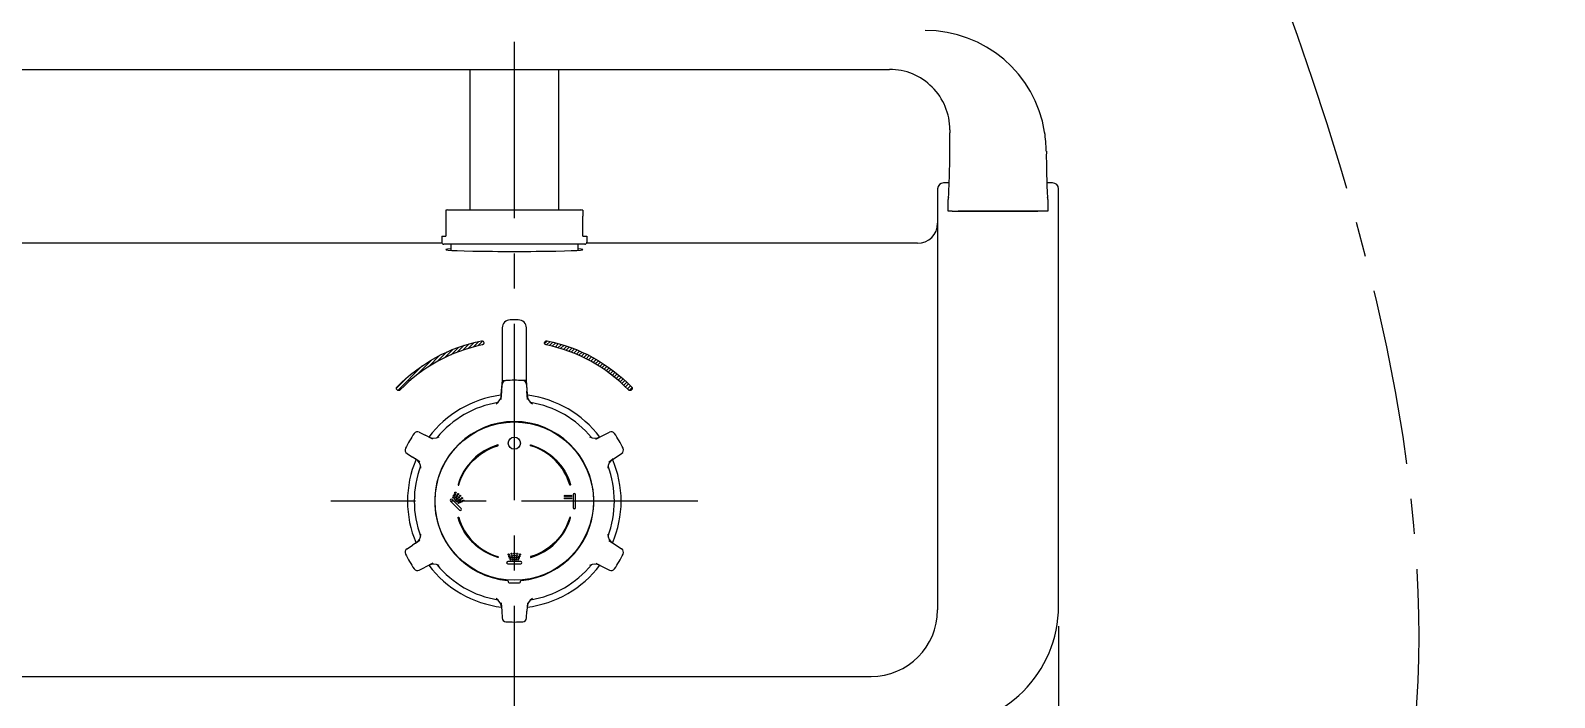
# Model space of a CAD drawing. Header units: millimetres. Extents: x 5066 to 5486, y -1867 to -1273.
# Drawn here: x 5197.6 to 5273.2, y -1736.1 to -1703 of the extents above; entities that cross this region are included whole.
import ezdxf

# ---------------------------------------------------------------- set-up
doc = ezdxf.new("R2010")
doc.units = ezdxf.units.MM
doc.header["$LTSCALE"] = 7
doc.header["$MEASUREMENT"] = 0
doc.linetypes.add('CENTER', pattern=[2, 1.25, -0.25, 0.25, -0.25])
for name, color, linetype in [('CL', 1, 'CENTER'), ('D', 2, 'CONTINUOUS'), ('DWG', 7, 'CONTINUOUS')]:
    doc.layers.add(name, color=color, linetype=linetype)
pattern_1 = [(45, (3850.2362, -819.10247), (-0.088388348, 0.088388348), [])]

msp = doc.modelspace()

# ---------------------------------------------------------------- hatches: boundary and pattern name
at = {"layer": 'D'}
h = msp.add_hatch(dxfattribs=at)
h.set_pattern_fill('ANSI31', color=256)
h.set_pattern_definition(pattern_1)
edge = h.paths.add_edge_path()
edge.add_spline(control_points=[(5215.951, -1720.819), (5217.065, -1719.677), (5218.476, -1718.906), (5220.031, -1718.589)], knot_values=[5, 5, 5, 5, 6, 6, 6, 6], degree=3, periodic=0)
edge.add_spline(control_points=[(5220.031, -1718.589), (5220.088, -1718.578), (5220.125, -1718.522), (5220.113, -1718.465)], knot_values=[4, 4, 4, 4, 5, 5, 5, 5], degree=3, periodic=0)
edge.add_spline(control_points=[(5220.113, -1718.465), (5220.102, -1718.407), (5220.046, -1718.37), (5219.989, -1718.382)], knot_values=[3, 3, 3, 3, 4, 4, 4, 4], degree=3, periodic=0)
edge.add_spline(control_points=[(5219.989, -1718.382), (5218.392, -1718.707), (5216.944, -1719.499), (5215.8, -1720.671)], knot_values=[2, 2, 2, 2, 3, 3, 3, 3], degree=3, periodic=0)
edge.add_spline(control_points=[(5215.8, -1720.671), (5215.759, -1720.713), (5215.76, -1720.78), (5215.802, -1720.821)], knot_values=[1, 1, 1, 1, 2, 2, 2, 2], degree=3, periodic=0)
edge.add_spline(control_points=[(5215.802, -1720.821), (5215.822, -1720.841), (5215.849, -1720.851), (5215.876, -1720.851)], knot_values=[0, 0, 0, 0, 1, 1, 1, 1], degree=3, periodic=0)
edge.add_spline(control_points=[(5215.876, -1720.851), (5215.903, -1720.851), (5215.931, -1720.84), (5215.951, -1720.819)], knot_values=[6, 6, 6, 6, 7, 7, 7, 7], degree=3, periodic=0)
h = msp.add_hatch(dxfattribs=at)
h.set_pattern_fill('ANSI31', color=256)
h.set_pattern_definition(pattern_1)
edge = h.paths.add_edge_path()
edge.add_spline(control_points=[(5227.438, -1720.671), (5226.294, -1719.499), (5224.845, -1718.707), (5223.249, -1718.382)], knot_values=[4, 4, 4, 4, 5, 5, 5, 5], degree=3, periodic=0)
edge.add_spline(control_points=[(5223.249, -1718.382), (5223.192, -1718.37), (5223.136, -1718.407), (5223.124, -1718.465)], knot_values=[3, 3, 3, 3, 4, 4, 4, 4], degree=3, periodic=0)
edge.add_spline(control_points=[(5223.124, -1718.465), (5223.113, -1718.522), (5223.15, -1718.578), (5223.207, -1718.589)], knot_values=[2, 2, 2, 2, 3, 3, 3, 3], degree=3, periodic=0)
edge.add_spline(control_points=[(5223.207, -1718.589), (5224.761, -1718.906), (5226.172, -1719.677), (5227.286, -1720.819)], knot_values=[1, 1, 1, 1, 2, 2, 2, 2], degree=3, periodic=0)
edge.add_spline(control_points=[(5227.286, -1720.819), (5227.307, -1720.84), (5227.335, -1720.851), (5227.362, -1720.851)], knot_values=[0, 0, 0, 0, 1, 1, 1, 1], degree=3, periodic=0)
edge.add_spline(control_points=[(5227.362, -1720.851), (5227.389, -1720.851), (5227.415, -1720.841), (5227.436, -1720.821)], knot_values=[6, 6, 6, 6, 7, 7, 7, 7], degree=3, periodic=0)
edge.add_spline(control_points=[(5227.436, -1720.821), (5227.478, -1720.78), (5227.479, -1720.713), (5227.438, -1720.671)], knot_values=[5, 5, 5, 5, 6, 6, 6, 6], degree=3, periodic=0)

# ---------------------------------------------------------------- linework, layer by layer
at = {"layer": 'CL', "linetype": 'CENTER'}
for p, q in [((5221.619, -1507.542), (5221.619, -1755.515)), ((5230.718, -1726.342), (5212.52, -1726.342))]:
    msp.add_line(p, q, dxfattribs=at)
at = {"layer": 'CL', "color": 1, "linetype": 'CENTER'}
msp.add_spline([(5221.619, -1755.515), (5224.422, -1775.942), (5253.464, -1764.616), (5258.08, -1696.791), (5231.299, -1623.625), (5231.025, -1621.271)], degree=3, dxfattribs=at)
at = {"layer": 'D'}
msp.add_line((5248.619, -1732.544), (5248.619, -1785.075), dxfattribs=at)
for points in [[(5215.8, -1720.671), (5216.944, -1719.499), (5218.392, -1718.707), (5219.989, -1718.382)], [(5220.031, -1718.589), (5218.476, -1718.906), (5217.065, -1719.677), (5215.951, -1720.819)], [(5219.989, -1718.382), (5220.046, -1718.37), (5220.102, -1718.407), (5220.113, -1718.465)], [(5220.113, -1718.465), (5220.125, -1718.522), (5220.088, -1718.578), (5220.031, -1718.589)], [(5223.207, -1718.589), (5223.15, -1718.578), (5223.113, -1718.522), (5223.124, -1718.465)], [(5223.124, -1718.465), (5223.136, -1718.407), (5223.192, -1718.37), (5223.249, -1718.382)], [(5227.286, -1720.819), (5226.172, -1719.677), (5224.761, -1718.906), (5223.207, -1718.589)], [(5223.249, -1718.382), (5224.845, -1718.707), (5226.294, -1719.499), (5227.438, -1720.671)], [(5215.802, -1720.821), (5215.76, -1720.78), (5215.759, -1720.713), (5215.8, -1720.671)], [(5215.876, -1720.851), (5215.849, -1720.851), (5215.822, -1720.841), (5215.802, -1720.821)], [(5215.951, -1720.819), (5215.931, -1720.84), (5215.903, -1720.851), (5215.876, -1720.851)], [(5227.362, -1720.851), (5227.335, -1720.851), (5227.307, -1720.84), (5227.286, -1720.819)], [(5227.436, -1720.821), (5227.415, -1720.841), (5227.389, -1720.851), (5227.362, -1720.851)], [(5227.438, -1720.671), (5227.479, -1720.713), (5227.478, -1720.78), (5227.436, -1720.821)]]:
    msp.add_open_spline(points, degree=3, dxfattribs=at)
at = {"layer": 'DWG'}
for p, q in [((5149.007, -1704.908), (5240.23, -1704.908)), ((5219.419, -1704.908), (5219.419, -1711.887)), ((5223.819, -1704.908), (5223.819, -1711.887)), ((5243.229, -1707.907), (5243.229, -1708.066)), ((5242.619, -1710.842), (5242.619, -1731.742)), ((5243.2, -1710.542), (5242.919, -1710.542)), ((5248.319, -1710.542), (5248.038, -1710.542)), ((5248.619, -1731.544), (5248.619, -1710.842)), ((5218.219, -1711.904), (5218.219, -1712.187)), ((5218.319, -1711.887), (5224.919, -1711.887)), ((5225.019, -1711.904), (5225.019, -1712.187)), ((5243.143, -1711.942), (5243.143, -1711.366)), ((5243.143, -1711.942), (5243.143, -1711.366)), ((5243.344, -1711.942), (5243.143, -1711.942)), ((5243.344, -1711.942), (5243.644, -1711.942)), ((5247.593, -1711.942), (5243.644, -1711.942)), ((5243.644, -1711.942), (5247.593, -1711.942)), ((5247.893, -1711.942), (5247.593, -1711.942)), ((5248.095, -1711.942), (5247.893, -1711.942)), ((5248.095, -1711.366), (5248.095, -1711.942)), ((5218.219, -1712.187), (5218.219, -1713.187)), ((5225.019, -1713.187), (5225.019, -1712.187)), ((5218.019, -1713.187), (5218.219, -1713.187)), ((5218.019, -1713.187), (5218.019, -1713.487)), ((5225.019, -1713.187), (5225.219, -1713.187)), ((5225.219, -1713.187), (5225.219, -1713.487)), ((5218.035, -1713.542), (5147.619, -1713.542)), ((5225.119, -1713.587), (5218.119, -1713.587)), ((5218.469, -1713.587), (5218.469, -1713.89)), ((5224.769, -1713.587), (5224.769, -1713.89)), ((5241.619, -1713.542), (5225.202, -1713.542)), ((5221.02, -1717.743), (5221.02, -1720.342)), ((5221.818, -1717.343), (5221.419, -1717.343)), ((5222.218, -1720.342), (5222.218, -1717.743)), ((5221.02, -1720.342), (5220.957, -1721.052)), ((5220.97, -1721.3), (5220.993, -1720.875)), ((5220.993, -1720.875), (5221.01, -1720.546)), ((5221.02, -1720.342), (5221.076, -1720.345)), ((5221.02, -1720.342), (5221.02, -1720.342)), ((5221.076, -1720.345), (5221.176, -1720.349)), ((5222.161, -1720.345), (5222.061, -1720.349)), ((5222.218, -1720.342), (5222.161, -1720.345)), ((5222.28, -1721.052), (5222.218, -1720.342)), ((5222.218, -1720.342), (5222.218, -1720.342)), ((5222.228, -1720.546), (5222.245, -1720.875)), ((5222.267, -1721.3), (5222.245, -1720.875)), ((5216.904, -1722.916), (5217.197, -1723.066)), ((5217.576, -1723.259), (5217.197, -1723.066)), ((5225.661, -1723.259), (5226.04, -1723.066)), ((5226.04, -1723.066), (5226.334, -1722.916)), ((5216.295, -1723.971), (5216.571, -1724.151)), ((5226.667, -1724.151), (5226.943, -1723.971)), ((5216.928, -1724.383), (5216.571, -1724.151)), ((5226.31, -1724.383), (5226.667, -1724.151)), ((5216.295, -1728.712), (5216.571, -1728.533)), ((5216.928, -1728.301), (5216.571, -1728.533)), ((5226.31, -1728.301), (5226.667, -1728.533)), ((5226.667, -1728.533), (5226.943, -1728.712)), ((5216.904, -1729.767), (5217.197, -1729.618)), ((5217.576, -1729.425), (5217.197, -1729.618)), ((5225.661, -1729.425), (5226.04, -1729.618)), ((5226.04, -1729.618), (5226.334, -1729.767)), ((5221.319, -1730.317), (5221.319, -1730.352)), ((5221.359, -1730.392), (5221.879, -1730.392)), ((5221.919, -1730.352), (5221.919, -1730.317)), ((5220.97, -1731.384), (5220.993, -1731.809)), ((5222.267, -1731.384), (5222.245, -1731.809)), ((5220.993, -1731.809), (5221.01, -1732.138)), ((5222.228, -1732.138), (5222.245, -1731.809)), ((5149.919, -1735.042), (5239.319, -1735.042))]:
    msp.add_line(p, q, dxfattribs=at)
for points in [[(5218.827, -1725.521, 1), (5218.866, -1725.532, -0.254929), (5220.809, -1723.589, 1), (5220.797, -1723.55, 0.254929)], [(5224.41, -1725.521, -1), (5224.372, -1725.532, 0.254929), (5222.429, -1723.589, -1), (5222.44, -1723.55, -0.254929)], [(5218.903, -1726.79, 1), (5218.988, -1726.705), (5218.535, -1726.253, 1), (5218.45, -1726.338)], [(5224.651, -1726.022, 1), (5224.531, -1726.022), (5224.531, -1726.662, 1), (5224.651, -1726.662)], [(5218.827, -1727.163, -1), (5218.866, -1727.152, 0.254929), (5220.809, -1729.095, -1), (5220.797, -1729.134, -0.254929)], [(5224.41, -1727.163, 1), (5224.372, -1727.152, -0.254929), (5222.429, -1729.095, 1), (5222.44, -1729.134, 0.254929)], [(5221.939, -1729.458, 1), (5221.939, -1729.338), (5221.299, -1729.338, 1), (5221.299, -1729.458)]]:
    msp.add_lwpolyline(points, format="xyb", close=True, dxfattribs=at)
for centre, radius in [((5221.619, -1726.342), 3.93), ((5221.619, -1723.462), 0.3), ((5218.585, -1726.161), 0.03), ((5218.62, -1726.085), 0.03), ((5218.654, -1726.23), 0.03), ((5218.655, -1726.01), 0.03), ((5218.697, -1725.919), 0.03), ((5218.709, -1726.151), 0.03), ((5218.719, -1726.295), 0.03), ((5218.764, -1726.073), 0.03), ((5218.789, -1726.224), 0.03), ((5218.821, -1725.991), 0.03), ((5218.86, -1726.153), 0.03), ((5218.862, -1726.304), 0.03), ((5218.931, -1726.082), 0.03), ((5218.941, -1726.249), 0.03), ((5219.023, -1726.192), 0.03), ((5219.094, -1726.316), 0.03), ((5224.131, -1726.082), 0.03), ((5224.131, -1726.202), 0.03), ((5224.231, -1726.082), 0.03), ((5224.231, -1726.202), 0.03), ((5224.331, -1726.082), 0.03), ((5224.331, -1726.202), 0.03), ((5224.431, -1726.082), 0.03), ((5224.431, -1726.202), 0.03), ((5218.783, -1726.359), 0.03), ((5218.852, -1726.428), 0.03), ((5218.928, -1726.393), 0.03), ((5219.003, -1726.358), 0.03), ((5221.338, -1728.988), 0.03), ((5221.373, -1729.082), 0.03), ((5221.401, -1729.16), 0.03), ((5221.43, -1729.238), 0.03), ((5221.476, -1728.951), 0.03), ((5221.494, -1729.049), 0.03), ((5221.51, -1729.144), 0.03), ((5221.527, -1729.238), 0.03), ((5221.619, -1728.938), 0.03), ((5221.619, -1729.038), 0.03), ((5221.619, -1729.138), 0.03), ((5221.619, -1729.238), 0.03), ((5221.711, -1729.238), 0.03), ((5221.727, -1729.144), 0.03), ((5221.744, -1729.049), 0.03), ((5221.761, -1728.951), 0.03), ((5221.808, -1729.238), 0.03), ((5221.837, -1729.16), 0.03), ((5221.865, -1729.082), 0.03), ((5221.899, -1728.988), 0.03)]:
    msp.add_circle(centre, radius, dxfattribs=at)
for centre, radius, start, end in [((5242.011, -1708.974), 5.997, 9.17142, 90.00525), ((5240.231, -1707.906), 2.998, 359.99249, 90.00664), ((5196.94, -1708.833), 46.289, 356.97114, 0.95007), ((5241.688, -1709.022), 6.324, 0.48401, 9.13653), ((5280.577, -1709.314), 32.562, 179.39187, 183.45946), ((5218.319, -1712.187), 0.3, 90, 109.47122), ((5224.919, -1712.187), 0.3, 70.52878, 90), ((5243.442, -1711.366), 0.3, 158.8379, 179.99992), ((5218.119, -1713.487), 0.1, 180, 270), ((5225.119, -1713.487), 0.1, 270, 0), ((5221.419, -1717.743), 0.4, 90.00068, 180.00009), ((5221.818, -1717.743), 0.4, 0.00068, 90.00009), ((5221.209, -1720.556), 0.2, 94.04755, 177), ((5221.619, -1726.342), 6, 85.95245, 94.04755), ((5222.028, -1720.556), 0.2, 3, 85.95245), ((5221.619, -1726.342), 5.3, 97.51958, 143.08918), ((5221.619, -1726.342), 4.965, 99.44787, 140.55217), ((5220.424, -1721.034), 0.559, 301.88416, 357.91657), ((5222.814, -1721.034), 0.559, 182.07924, 238.12716), ((5221.619, -1726.342), 5.3, 36.91071, 82.48042), ((5221.619, -1726.342), 4.965, 39.44787, 80.55217), ((5221.619, -1726.342), 3.95, 274.88828, 265.11172), ((5221.619, -1726.342), 6, 145.95245, 154.04755), ((5216.813, -1723.095), 0.2, 63, 145.95245), ((5217.62, -1722.653), 0.559, 242.07924, 298.12716), ((5225.618, -1722.653), 0.559, 241.88416, 297.91657), ((5226.425, -1723.095), 0.2, 34.04755, 117), ((5221.619, -1726.342), 6, 25.95245, 34.04755), ((5216.404, -1723.804), 0.2, 154.04755, 237), ((5226.834, -1723.804), 0.2, 303, 25.95245), ((5221.619, -1726.342), 5.3, 156.91071, 203.08918), ((5221.619, -1726.342), 4.965, 159.44787, 200.55217), ((5216.425, -1724.723), 0.559, 1.88416, 57.91657), ((5226.813, -1724.723), 0.559, 122.07924, 178.12716), ((5221.619, -1726.342), 4.965, 339.44787, 20.55217), ((5221.619, -1726.342), 5.3, 336.91071, 23.08918), ((5216.425, -1727.961), 0.559, 302.07924, 358.12716), ((5226.813, -1727.961), 0.559, 181.88416, 237.91657), ((5216.404, -1728.88), 0.2, 123, 205.95245), ((5221.619, -1726.342), 6, 205.95245, 214.04755), ((5221.619, -1726.342), 6, 325.95245, 334.04755), ((5226.834, -1728.88), 0.2, 334.04755, 57), ((5216.813, -1729.589), 0.2, 214.04755, 297), ((5217.62, -1730.031), 0.559, 61.88416, 117.91657), ((5221.619, -1726.342), 5.3, 216.91071, 263.08918), ((5221.619, -1726.342), 4.965, 219.44787, 260.55217), ((5221.619, -1726.342), 5.3, 276.91071, 323.08918), ((5221.619, -1726.342), 4.965, 279.44787, 320.55217), ((5225.618, -1730.031), 0.559, 62.07924, 118.12716), ((5226.425, -1729.589), 0.2, 243, 325.95245), ((5221.279, -1730.317), 0.04, 0, 85.11172), ((5221.359, -1730.352), 0.04, 180, 270), ((5221.879, -1730.352), 0.04, 270, 360), ((5221.959, -1730.317), 0.04, 94.88828, 180), ((5220.424, -1731.65), 0.559, 2.07924, 58.12716), ((5222.814, -1731.65), 0.559, 121.88416, 177.91657), ((5221.209, -1732.128), 0.2, 183, 265.95245), ((5221.619, -1726.342), 6, 265.95245, 274.04755), ((5222.028, -1732.128), 0.2, 274.04755, 357), ((5239.319, -1731.742), 3.3, 270, 0)]:
    msp.add_arc(centre, radius, start, end, dxfattribs=at)
for centre, major_axis, ratio, start_param, end_param in [((5242.919, -1710.842), (-0.212, 0.212), 0.999315, 5.49813, 7.068241), ((5248.319, -1710.842), (0.212, 0.212), 0.999315, 5.49813, 7.068241), ((5243.443, -1711.366), (-0.212, 0.212), 0.999315, 0.41563, 0.785056), ((5247.795, -1711.366), (0.212, 0.212), 0.999315, 5.49813, 5.867699), ((5241.619, -1712.542), (0.708, -0.708), 0.999315, 5.49813, 7.068241), ((5221.619, -1713.856), (-3.4, 0), 0.026186, 5.897313, 9.81065), ((5242.617, -1731.54), (4.246, -4.246), 0.999315, 5.49813, 7.068241)]:
    msp.add_ellipse(centre, major_axis=major_axis, ratio=ratio, start_param=start_param, end_param=end_param, dxfattribs=at)
msp.add_open_spline([(5248.095, -1711.366), (5248.095, -1711.365), (5248.095, -1711.365), (5248.095, -1711.365)], degree=3, dxfattribs=at)

doc.saveas('drawing.dxf')
